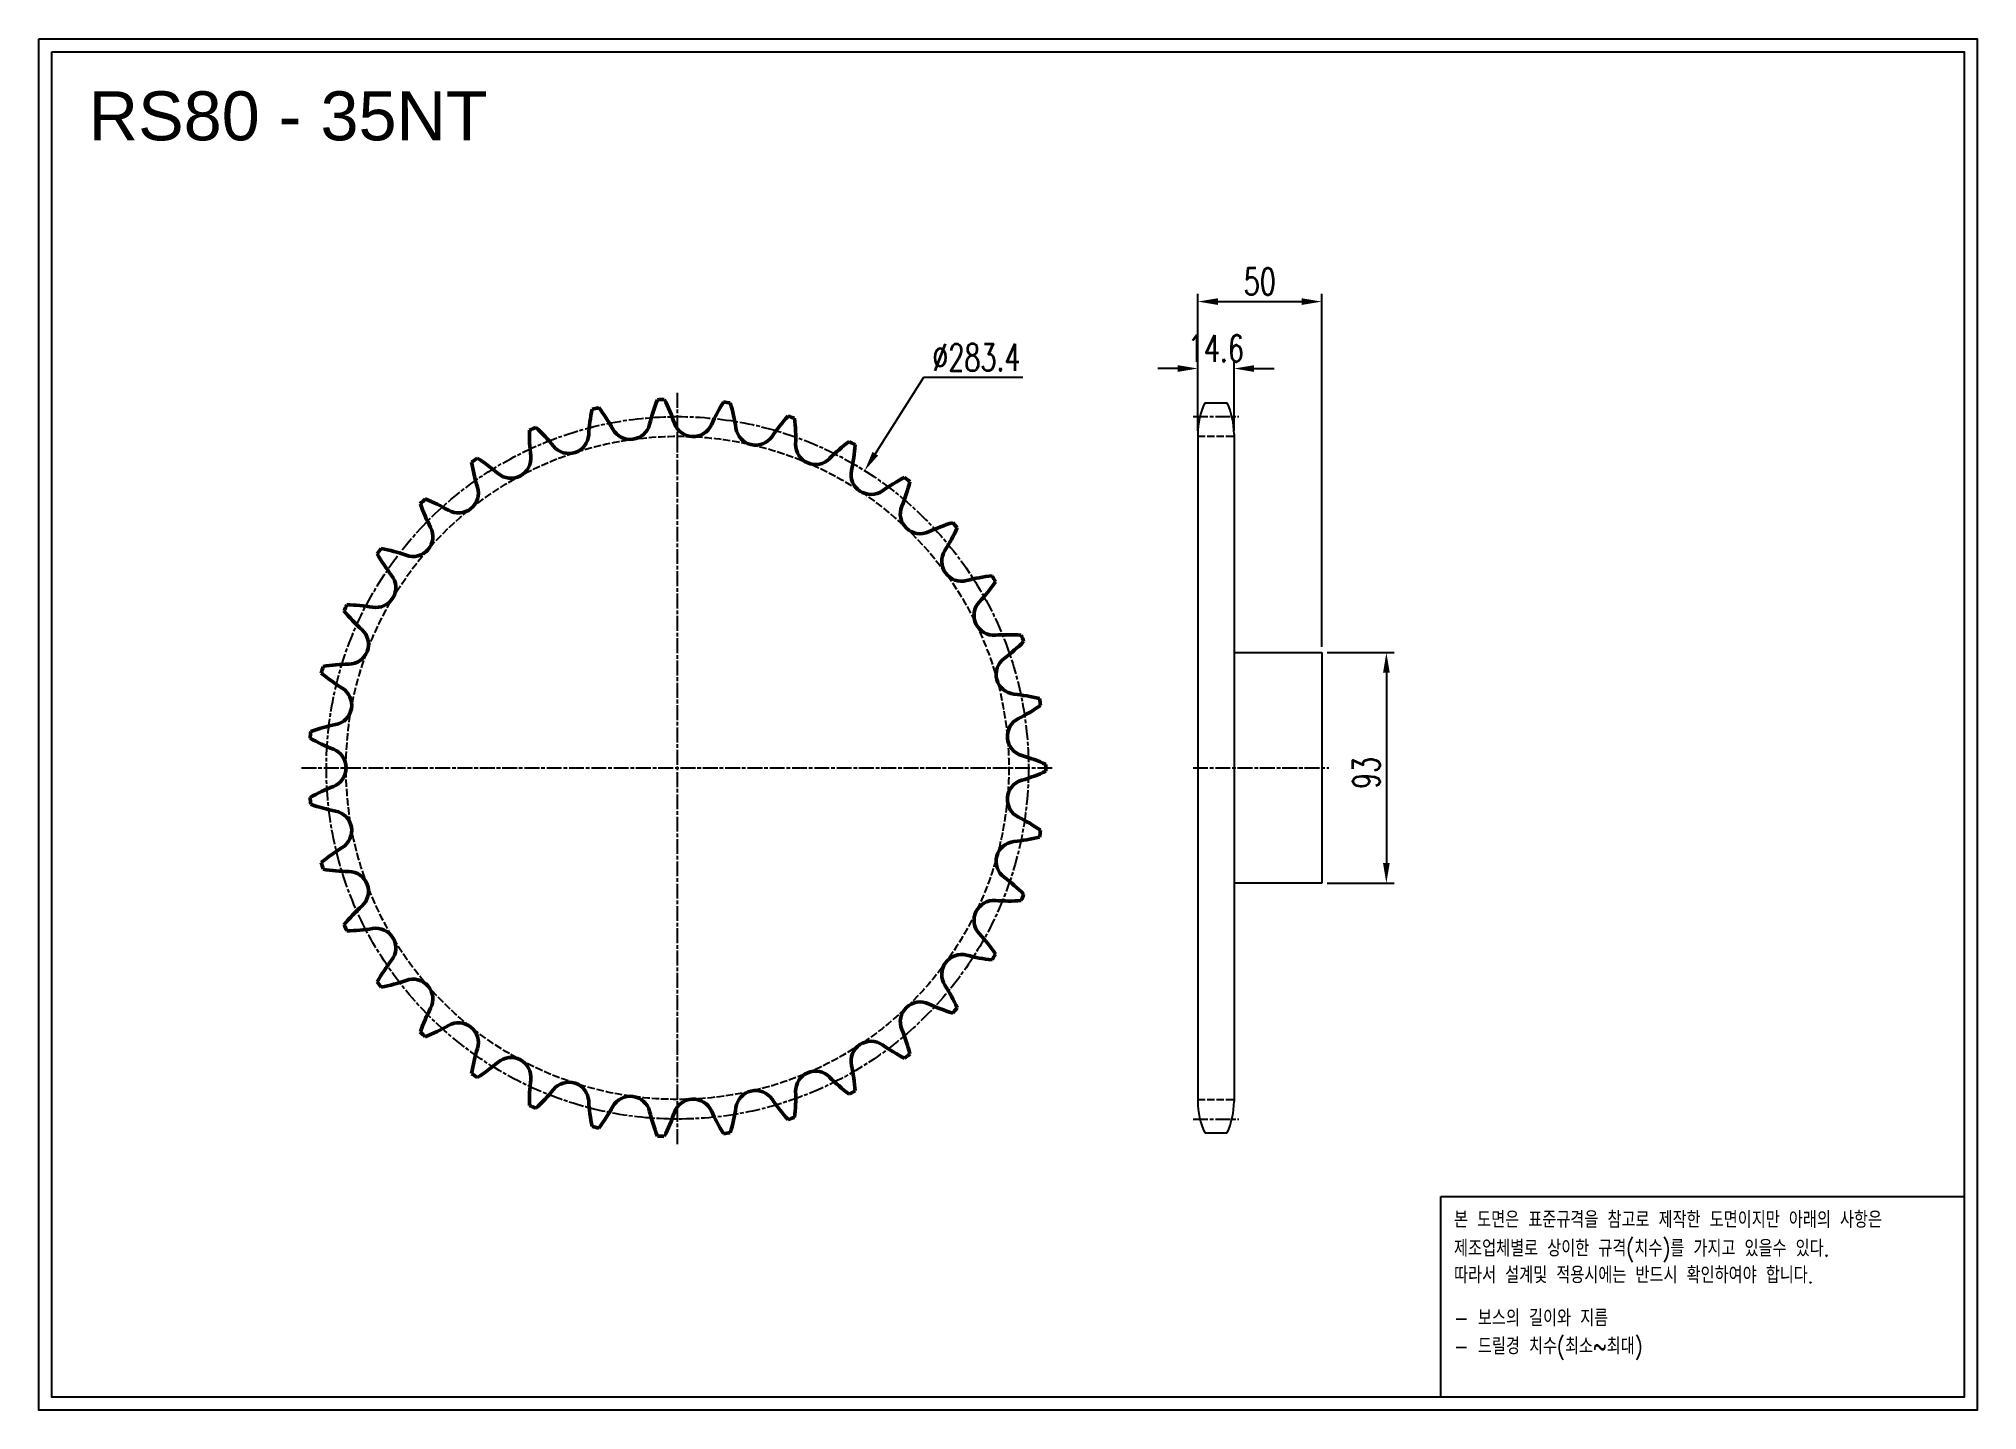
# Model space of a CAD drawing. Header units: millimetres. Extents: x -63881 to -63098, y 16933 to 17486.
import ezdxf

# ---------------------------------------------------------------- set-up
doc = ezdxf.new("R2010")
doc.units = ezdxf.units.MM
for name, pattern in [('AM_ISO02W050', [7.5, 6, -1.5]), ('AM_ISO02W050x2', [3.75, 3, -0.75]), ('AM_ISO08W050', [18, 12, -1.5, 3, -1.5]), ('AM_ISO08W050x2', [9, 6, -0.75, 1.5, -0.75])]:
    doc.linetypes.add(name, pattern=pattern)
for name, color, linetype, lineweight in [('AM_0N', 7, 'Continuous', 50), ('AM_3N', 6, 'AM_ISO02W050', 25), ('AM_7', 4, 'AM_ISO08W050', 25), ('AM_7N', 4, 'AM_ISO08W050', 25)]:
    doc.layers.add(name, color=color, linetype=linetype, lineweight=lineweight)
doc.layers.add('S-DIM', color=7, linetype='Continuous')
doc.styles.add('HAN', font='ROMANS.shx', dxfattribs={"width": 0.7, "bigfont": 'whgtxt.shx'})
doc.styles.add('HSG', font='SIMPLEX.shx', dxfattribs={"width": 0.7, "bigfont": 'HSG.shx'})
doc.styles.get("Standard").update_dxf_attribs({"font": 'arial.ttf'})
doc.dimstyles.new('APP23', dxfattribs={"dimscale": 4.5, "dimtxt": 2.4, "dimasz": 1.8, "dimexe": 0.7, "dimexo": 0.5, "dimgap": 0.6, "dimtad": 1, "dimtoh": 1, "dimdec": 1, "dimrnd": 0.01, "dimzin": 9, "dimdsep": 46, "dimtxsty": 'HSG', "dimcen": 0, "dimclrd": 1, "dimclre": 1, "dimclrt": 256, "dimazin": 2, "dimtp": 1, "dimtm": 1, "dimtfac": 0.5, "dimtdec": 1, "dimtix": 1, "dimtofl": 0, "dimtmove": 0, "dimatfit": 3, "dimfxl": 0, "dimtvp": 1, "dimtolj": 2, "dimlwd": -1, "dimlwe": -1, "dimarcsym": 0})

# ---------------------------------------------------------------- blocks, each defined once
blk = doc.blocks.new('*D1')
at = {"layer": 'Defpoints', "color": 0, "transparency": 16777216}
for p in [(-63362.74, 17238.53), (-63362.74, 17145.53), (-63336.65, 17145.53)]:
    blk.add_point(p, dxfattribs=at)
at = {"layer": 'S-DIM', "color": 1, "transparency": 16777216}
for p, q in [((-63360.49, 17238.53), (-63333.5, 17238.53)), ((-63336.65, 17230.43), (-63336.65, 17153.63)), ((-63360.49, 17145.53), (-63333.5, 17145.53))]:
    blk.add_line(p, q, dxfattribs=at)
for points in [[(-63338, 17230.43), (-63335.3, 17230.43), (-63336.65, 17238.53)], [(-63338, 17153.63), (-63335.3, 17153.63), (-63336.65, 17145.53)]]:
    blk.add_solid(points, dxfattribs=at)
at = {"layer": 'S-DIM', "transparency": 16777216, "insert": (-63344.75, 17189.99), "char_height": 10.8, "attachment_point": 5, "rotation": 90, "style": 'HSG'}
blk.add_mtext('\\A2;93', dxfattribs=at)
blk = doc.blocks.new('*D2')
at = {"layer": 'Defpoints', "color": 0, "transparency": 16777216}
for p in [(-63398.14, 17353.1), (-63412.74, 17325.77), (-63398.14, 17325.77)]:
    blk.add_point(p, dxfattribs=at)
at = {"layer": 'S-DIM', "color": 1, "transparency": 16777216}
for p, q in [((-63420.84, 17353.1), (-63428.94, 17353.1)), ((-63412.74, 17328.02), (-63412.74, 17356.25)), ((-63398.14, 17328.02), (-63398.14, 17356.25)), ((-63390.04, 17353.1), (-63381.94, 17353.1))]:
    blk.add_line(p, q, dxfattribs=at)
for points in [[(-63420.84, 17354.45), (-63420.84, 17351.75), (-63412.74, 17353.1)], [(-63390.04, 17354.45), (-63390.04, 17351.75), (-63398.14, 17353.1)]]:
    blk.add_solid(points, dxfattribs=at)
at = {"layer": 'S-DIM', "transparency": 16777216, "insert": (-63405.44, 17361.2), "char_height": 10.8, "attachment_point": 5, "style": 'HSG'}
blk.add_mtext('\\A2;14.6', dxfattribs=at)
blk = doc.blocks.new('*D3')
at = {"layer": 'Defpoints', "color": 0, "transparency": 16777216}
for p in [(-63362.74, 17380.1), (-63412.74, 17325.77), (-63362.74, 17238.53)]:
    blk.add_point(p, dxfattribs=at)
at = {"layer": 'S-DIM', "color": 1, "transparency": 16777216}
for p, q in [((-63412.74, 17328.02), (-63412.74, 17383.25)), ((-63404.64, 17380.1), (-63370.84, 17380.1)), ((-63362.74, 17240.78), (-63362.74, 17383.25))]:
    blk.add_line(p, q, dxfattribs=at)
for points in [[(-63404.64, 17381.45), (-63404.64, 17378.75), (-63412.74, 17380.1)], [(-63370.84, 17381.45), (-63370.84, 17378.75), (-63362.74, 17380.1)]]:
    blk.add_solid(points, dxfattribs=at)
at = {"layer": 'S-DIM', "transparency": 16777216, "insert": (-63387.74, 17388.2), "char_height": 10.8, "attachment_point": 5, "style": 'HSG'}
blk.add_mtext('\\A2;50', dxfattribs=at)
blk = doc.blocks.new('*D4')
at = {"layer": 'Defpoints', "color": 0, "transparency": 16777216}
for p in [(-63547.24, 17311.89), (-63698.32, 17072.17)]:
    blk.add_point(p, dxfattribs=at)
at = {"layer": 'S-DIM', "color": 1, "transparency": 16777216}
for p, q in [((-63523.53, 17349.5), (-63542.92, 17318.74)), ((-63483.39, 17349.5), (-63523.53, 17349.5))]:
    blk.add_line(p, q, dxfattribs=at)
blk.add_solid([(-63544.06, 17319.46), (-63541.78, 17318.02), (-63547.24, 17311.89)], dxfattribs=at)
at = {"layer": 'S-DIM', "transparency": 16777216, "insert": (-63502.11, 17357.6), "char_height": 10.8, "attachment_point": 5, "style": 'HSG'}
blk.add_mtext('\\A2;∅283.4', dxfattribs=at)
blk = doc.blocks.new('notice1')
at = {"color": 4}
blk.add_lwpolyline([(-22142.12, 1735.9), (-22053.8, 1735.9), (-22053.8, 1702.07), (-22142.12, 1702.07)], close=True, dxfattribs=at)
at = {"color": 4, "style": 'HAN', "width": 0.8}
for s, p in [('본 도면은 표준규격을 참고로 제작한 도면이지만 아래의 사항은', (-22139.9, 1730.62)), ('제조업체별로 상이한 규격(치수)를 가지고 있을수 있다.', (-22139.9, 1725.78)), ('따라서 설계및 적용시에는 반드시 확인하여야 합니다.', (-22139.9, 1721.28)), ('- 보스의 길이와 지름', (-22139.9, 1714.03)), ('- 드릴경 치수(최소~최대)', (-22139.9, 1709.27))]:
    blk.add_text(s, height=2.7949, dxfattribs=at).set_placement(p)

msp = doc.modelspace()

# ---------------------------------------------------------------- linework, layer by layer
for p, q in [((-63409.94, 17339.32), (-63400.94, 17339.32)), ((-63412.74, 17326.62), (-63412.74, 17057.44)), ((-63398.14, 17326.62), (-63398.14, 17057.44)), ((-63398.14, 17238.53), (-63362.74, 17238.53)), ((-63362.74, 17238.53), (-63362.74, 17145.53)), ((-63362.74, 17145.53), (-63398.14, 17145.53)), ((-63409.94, 17044.74), (-63400.94, 17044.74))]:
    msp.add_line(p, q)
for points in [[(-63880.55, 17486.11), (-63098.18, 17486.11), (-63098.18, 16932.92), (-63880.55, 16932.92)], [(-63875.28, 17480.84), (-63103.45, 17480.84), (-63103.45, 16938.19), (-63875.28, 16938.19)]]:
    msp.add_lwpolyline(points, close=True)
for centre, start, end in [((-63382.54, 17326.62), 155.13196, 180), ((-63428.34, 17326.62), 0, 24.86804), ((-63382.54, 17057.44), 180, 204.86804), ((-63428.34, 17057.44), 335.13196, 0)]:
    msp.add_arc(centre, 30.2, start, end)
at = {"layer": 'AM_0N'}
for centre, radius, start, end in [((-63622.78, 17192.03), 148.73, 102.32677, 103.38752), ((-63710.49, 17294.44), 70.51, 29, 37.47212), ((-63565.47, 17314.08), 70.51, 157.95645, 166.42857), ((-63622.78, 17192.03), 148.73, 92.04106, 93.1018), ((-63690.79, 17308.45), 70.51, 18.71429, 27.18641), ((-63544.6, 17301.88), 70.51, 147.67073, 156.14286), ((-63622.78, 17192.03), 148.73, 81.75534, 82.81609), ((-63668.91, 17318.72), 70.51, 8.42857, 16.90069), ((-63588.19, 17322.35), 70.51, 168.24216, 176.71429), ((-63641.81, 17332.51), 8.02, 209, 346.42857), ((-63616.42, 17333.65), 8.02, 198.71429, 336.14286), ((-63526.24, 17286.16), 70.51, 137.38502, 145.85714), ((-63622.78, 17192.03), 148.73, 71.46963, 72.53037), ((-63645.55, 17324.93), 70.51, 358.14286, 6.61498), ((-63612.01, 17326.43), 70.51, 178.52788, 187), ((-63622.78, 17192.03), 148.73, 112.61248, 113.67323), ((-63727.36, 17277.13), 70.51, 39.28571, 47.75784), ((-63666.59, 17326.85), 8.02, 219.28571, 356.71429), ((-63591.24, 17330.23), 8.02, 188.42857, 325.85714), ((-63567.06, 17322.38), 8.02, 178.14286, 315.57143), ((-63510.99, 17267.41), 70.51, 127.09931, 135.57143), ((-63622.78, 17192.03), 148.73, 61.18391, 62.24466), ((-63621.45, 17326.86), 70.51, 347.85714, 356.32927), ((-63622.78, 17192.03), 148.73, 122.8982, 123.95894), ((-63636.18, 17326.19), 70.51, 188.81359, 197.28571), ((-63740.88, 17257.09), 70.51, 49.57143, 58.04355), ((-63689.95, 17316.86), 8.02, 229.57143, 7), ((-63544.69, 17310.34), 8.02, 167.85714, 305.28571), ((-63499.32, 17246.24), 70.51, 116.81359, 125.28571), ((-63597.4, 17324.45), 70.51, 337.57143, 346.04355), ((-63622.78, 17192.03), 148.73, 50.8982, 51.95894), ((-63622.78, 17192.03), 148.73, 133.18391, 134.24466), ((-63659.92, 17321.64), 70.51, 199.09931, 207.57143), ((-63750.6, 17234.95), 70.51, 59.85714, 68.32927), ((-63711.16, 17302.86), 8.02, 239.85714, 17.28571), ((-63524.82, 17294.49), 8.02, 157.57143, 295), ((-63491.63, 17223.32), 70.51, 106.52788, 115), ((-63622.78, 17192.03), 148.73, 40.61248, 41.67323), ((-63729.53, 17285.3), 8.02, 250.14286, 27.57143), ((-63574.16, 17317.79), 70.51, 327.28571, 335.75784), ((-63622.78, 17192.03), 148.73, 143.46963, 144.53037), ((-63682.47, 17312.93), 70.51, 209.38502, 217.85714), ((-63756.21, 17211.44), 70.51, 70.14286, 78.61498), ((-63508.09, 17275.35), 8.02, 147.28571, 284.71429), ((-63744.47, 17264.74), 8.02, 260.42857, 37.85714), ((-63488.15, 17199.4), 70.51, 96.24216, 104.71429), ((-63552.49, 17307.09), 70.51, 317, 325.47212), ((-63622.78, 17192.03), 148.73, 30.32677, 31.38752), ((-63622.78, 17192.03), 148.73, 153.75534, 154.81609), ((-63703.1, 17300.33), 70.51, 219.67073, 228.14286), ((-63757.53, 17187.3), 70.51, 80.42857, 88.90069), ((-63495.06, 17253.54), 8.02, 137, 274.42857), ((-63755.5, 17241.84), 8.02, 270.71429, 48.14286), ((-63489, 17175.24), 70.51, 85.95645, 94.42857), ((-63622.78, 17192.03), 148.73, 20.04106, 21.1018), ((-63486.13, 17229.74), 8.02, 126.71429, 264.14286), ((-63533.07, 17292.69), 70.51, 306.71429, 315.18641), ((-63622.78, 17192.03), 148.73, 164.04106, 165.1018), ((-63721.15, 17284.25), 70.51, 229.95645, 238.42857), ((-63754.52, 17163.32), 70.51, 90.71429, 99.18641), ((-63762.26, 17217.34), 8.02, 281, 58.42857), ((-63494.14, 17151.63), 70.51, 75.67073, 84.14286), ((-63516.54, 17275.06), 70.51, 296.42857, 304.90069), ((-63622.78, 17192.03), 148.73, 9.75534, 10.81609), ((-63622.78, 17192.03), 148.73, 174.32677, 175.38752), ((-63747.28, 17140.26), 70.51, 101, 109.47212), ((-63481.59, 17204.74), 8.02, 116.42857, 253.85714), ((-63736.03, 17265.2), 70.51, 240.24216, 248.71429), ((-63764.54, 17192.03), 8.02, 291.28571, 68.71429), ((-63503.42, 17129.31), 70.51, 65.38502, 73.85714), ((-63503.42, 17254.75), 70.51, 286.14286, 294.61498), ((-63622.78, 17192.03), 148.73, 359.46963, 0.53037), ((-63736.03, 17118.86), 70.51, 111.28571, 119.75784), ((-63481.59, 17179.32), 8.02, 106.14286, 243.57143), ((-63622.78, 17192.03), 148.73, 184.61248, 185.67323), ((-63747.28, 17243.8), 70.51, 250.52788, 259), ((-63762.26, 17166.72), 8.02, 301.57143, 79), ((-63516.54, 17109), 70.51, 55.09931, 63.57143), ((-63622.78, 17192.03), 148.73, 349.18391, 350.24466), ((-63721.15, 17099.81), 70.51, 121.57143, 130.04355), ((-63486.13, 17154.32), 8.02, 95.85714, 233.28571), ((-63494.14, 17232.43), 70.51, 275.85714, 284.32927), ((-63622.78, 17192.03), 148.73, 194.8982, 195.95894), ((-63754.52, 17220.74), 70.51, 260.81359, 269.28571), ((-63755.5, 17142.22), 8.02, 311.85714, 89.28571), ((-63533.07, 17091.37), 70.51, 44.81359, 53.28571), ((-63703.1, 17083.73), 70.51, 131.85714, 140.32927), ((-63495.06, 17130.52), 8.02, 85.57143, 223), ((-63489, 17208.82), 70.51, 265.57143, 274.04355), ((-63622.78, 17192.03), 148.73, 338.8982, 339.95894), ((-63622.78, 17192.03), 148.73, 205.18391, 206.24466), ((-63757.53, 17196.76), 70.51, 271.09931, 279.57143), ((-63744.47, 17119.32), 8.02, 322.14286, 99.57143), ((-63552.49, 17076.97), 70.51, 34.52788, 43), ((-63682.47, 17071.13), 70.51, 142.14286, 150.61498), ((-63508.09, 17108.71), 8.02, 75.28571, 212.71429), ((-63488.15, 17184.66), 70.51, 255.28571, 263.75784), ((-63622.78, 17192.03), 148.73, 328.61248, 329.67323), ((-63622.78, 17192.03), 148.73, 215.46963, 216.53037), ((-63756.21, 17172.62), 70.51, 281.38502, 289.85714), ((-63729.53, 17098.76), 8.02, 332.42857, 109.85714), ((-63574.16, 17066.27), 70.51, 24.24216, 32.71429), ((-63659.92, 17062.42), 70.51, 152.42857, 160.90069), ((-63524.82, 17089.57), 8.02, 65, 202.42857), ((-63491.63, 17160.74), 70.51, 245, 253.47212), ((-63622.78, 17192.03), 148.73, 318.32677, 319.38752), ((-63750.6, 17149.11), 70.51, 291.67073, 300.14286), ((-63711.16, 17081.2), 8.02, 342.71429, 120.14286), ((-63622.78, 17192.03), 148.73, 225.75534, 226.81609), ((-63544.69, 17073.72), 8.02, 54.71429, 192.14286), ((-63499.32, 17137.82), 70.51, 234.71429, 243.18641), ((-63597.4, 17059.61), 70.51, 13.95645, 22.42857), ((-63636.18, 17057.87), 70.51, 162.71429, 171.18641), ((-63740.88, 17126.97), 70.51, 301.95645, 310.42857), ((-63689.95, 17067.2), 8.02, 353, 130.42857), ((-63621.45, 17057.2), 70.51, 3.67073, 12.14286), ((-63622.78, 17192.03), 148.73, 308.04106, 309.1018), ((-63622.78, 17192.03), 148.73, 236.04106, 237.1018), ((-63612.01, 17057.63), 70.51, 173, 181.47212), ((-63666.59, 17057.21), 8.02, 3.28571, 140.71429), ((-63567.06, 17061.68), 8.02, 44.42857, 181.85714), ((-63510.99, 17116.65), 70.51, 224.42857, 232.90069), ((-63622.78, 17192.03), 148.73, 246.32677, 247.38752), ((-63727.36, 17106.93), 70.51, 312.24216, 320.71429), ((-63588.19, 17061.71), 70.51, 183.28571, 191.75784), ((-63641.81, 17051.55), 8.02, 13.57143, 151), ((-63616.42, 17050.41), 8.02, 23.85714, 161.28571), ((-63591.24, 17053.83), 8.02, 34.14286, 171.57143), ((-63526.24, 17097.9), 70.51, 214.14286, 222.61498), ((-63645.55, 17059.13), 70.51, 353.38502, 1.85714), ((-63622.78, 17192.03), 148.73, 297.75534, 298.81609), ((-63710.49, 17089.63), 70.51, 322.52788, 331), ((-63565.47, 17069.98), 70.51, 193.57143, 202.04355), ((-63690.79, 17075.61), 70.51, 332.81359, 341.28571), ((-63544.6, 17082.18), 70.51, 203.85714, 212.32927), ((-63668.91, 17065.34), 70.51, 343.09931, 351.57143), ((-63622.78, 17192.03), 148.73, 287.46963, 288.53037), ((-63622.78, 17192.03), 148.73, 256.61248, 257.67323), ((-63622.78, 17192.03), 148.73, 266.8982, 267.95894), ((-63622.78, 17192.03), 148.73, 277.18391, 278.24466)]:
    msp.add_arc(centre, radius, start, end, dxfattribs=at)
at = {"layer": 'AM_3N', "linetype": 'AM_ISO02W050x2'}
for p, q in [((-63412.74, 17325.77), (-63398.14, 17325.77)), ((-63412.74, 17058.29), (-63398.14, 17058.29))]:
    msp.add_line(p, q, dxfattribs=at)
msp.add_circle((-63622.78, 17192.03), 133.74, dxfattribs=at)
at = {"layer": 'AM_7', "linetype": 'AM_ISO08W050x2'}
for p, q in [((-63414.68, 17333.71), (-63396.2, 17333.71)), ((-63414.68, 17192.03), (-63396.2, 17192.03)), ((-63414.68, 17192.03), (-63359.93, 17192.03)), ((-63414.68, 17050.35), (-63396.2, 17050.35))]:
    msp.add_line(p, q, dxfattribs=at)
msp.add_circle((-63622.78, 17192.03), 141.68, dxfattribs=at)
at = {"layer": 'AM_7N', "linetype": 'AM_ISO08W050x2'}
for p, q in [((-63622.78, 17040.3), (-63622.78, 17343.76)), ((-63774.51, 17192.03), (-63471.05, 17192.03))]:
    msp.add_line(p, q, dxfattribs=at)

# ---------------------------------------------------------------- block references
at = {"xscale": 2.3911759872, "yscale": 2.3911759872, "zscale": 2.3911759872}
msp.add_blockref('notice1', (-10368.94, 12868.25), dxfattribs=at)

# ---------------------------------------------------------------- texts
msp.add_text('RS80 - 35NT', height=19.7568).set_placement((-63860.4, 17445.15))

# ---------------------------------------------------------------- dimensions: what is measured, and where the dimension line sits
at = {"layer": 'S-DIM'}
dim = msp.add_linear_dim(base=(-63362.74, 17380.1), p1=(-63412.74, 17325.77), p2=(-63362.74, 17238.53), dimstyle='APP23', dxfattribs=at)
dim.commit()
dim.dimension.update_dxf_attribs({"geometry": '*D3', "text_midpoint": (-63387.74, 17388.2)})
dim = msp.add_diameter_dim_2p(p1=(-63698.32, 17072.17), p2=(-63547.24, 17311.89), dimstyle='APP23', dxfattribs=at)
dim.commit()
dim.dimension.update_dxf_attribs({"geometry": '*D4', "text_midpoint": (-63502.11, 17349.5), "dimtype": 131})
dim = msp.add_linear_dim(base=(-63398.14, 17353.1), p1=(-63412.74, 17325.77), p2=(-63398.14, 17325.77), dimstyle='APP23', dxfattribs=at)
dim.commit()
dim.dimension.update_dxf_attribs({"geometry": '*D2', "text_midpoint": (-63405.44, 17353.1), "dimtype": 128})
dim = msp.add_linear_dim(base=(-63336.65, 17145.53), p1=(-63362.74, 17238.53), p2=(-63362.74, 17145.53), angle=90, dimstyle='APP23', dxfattribs=at)
dim.commit()
dim.dimension.update_dxf_attribs({"geometry": '*D1', "text_midpoint": (-63336.65, 17189.99), "dimtype": 128})

doc.saveas('drawing.dxf')
